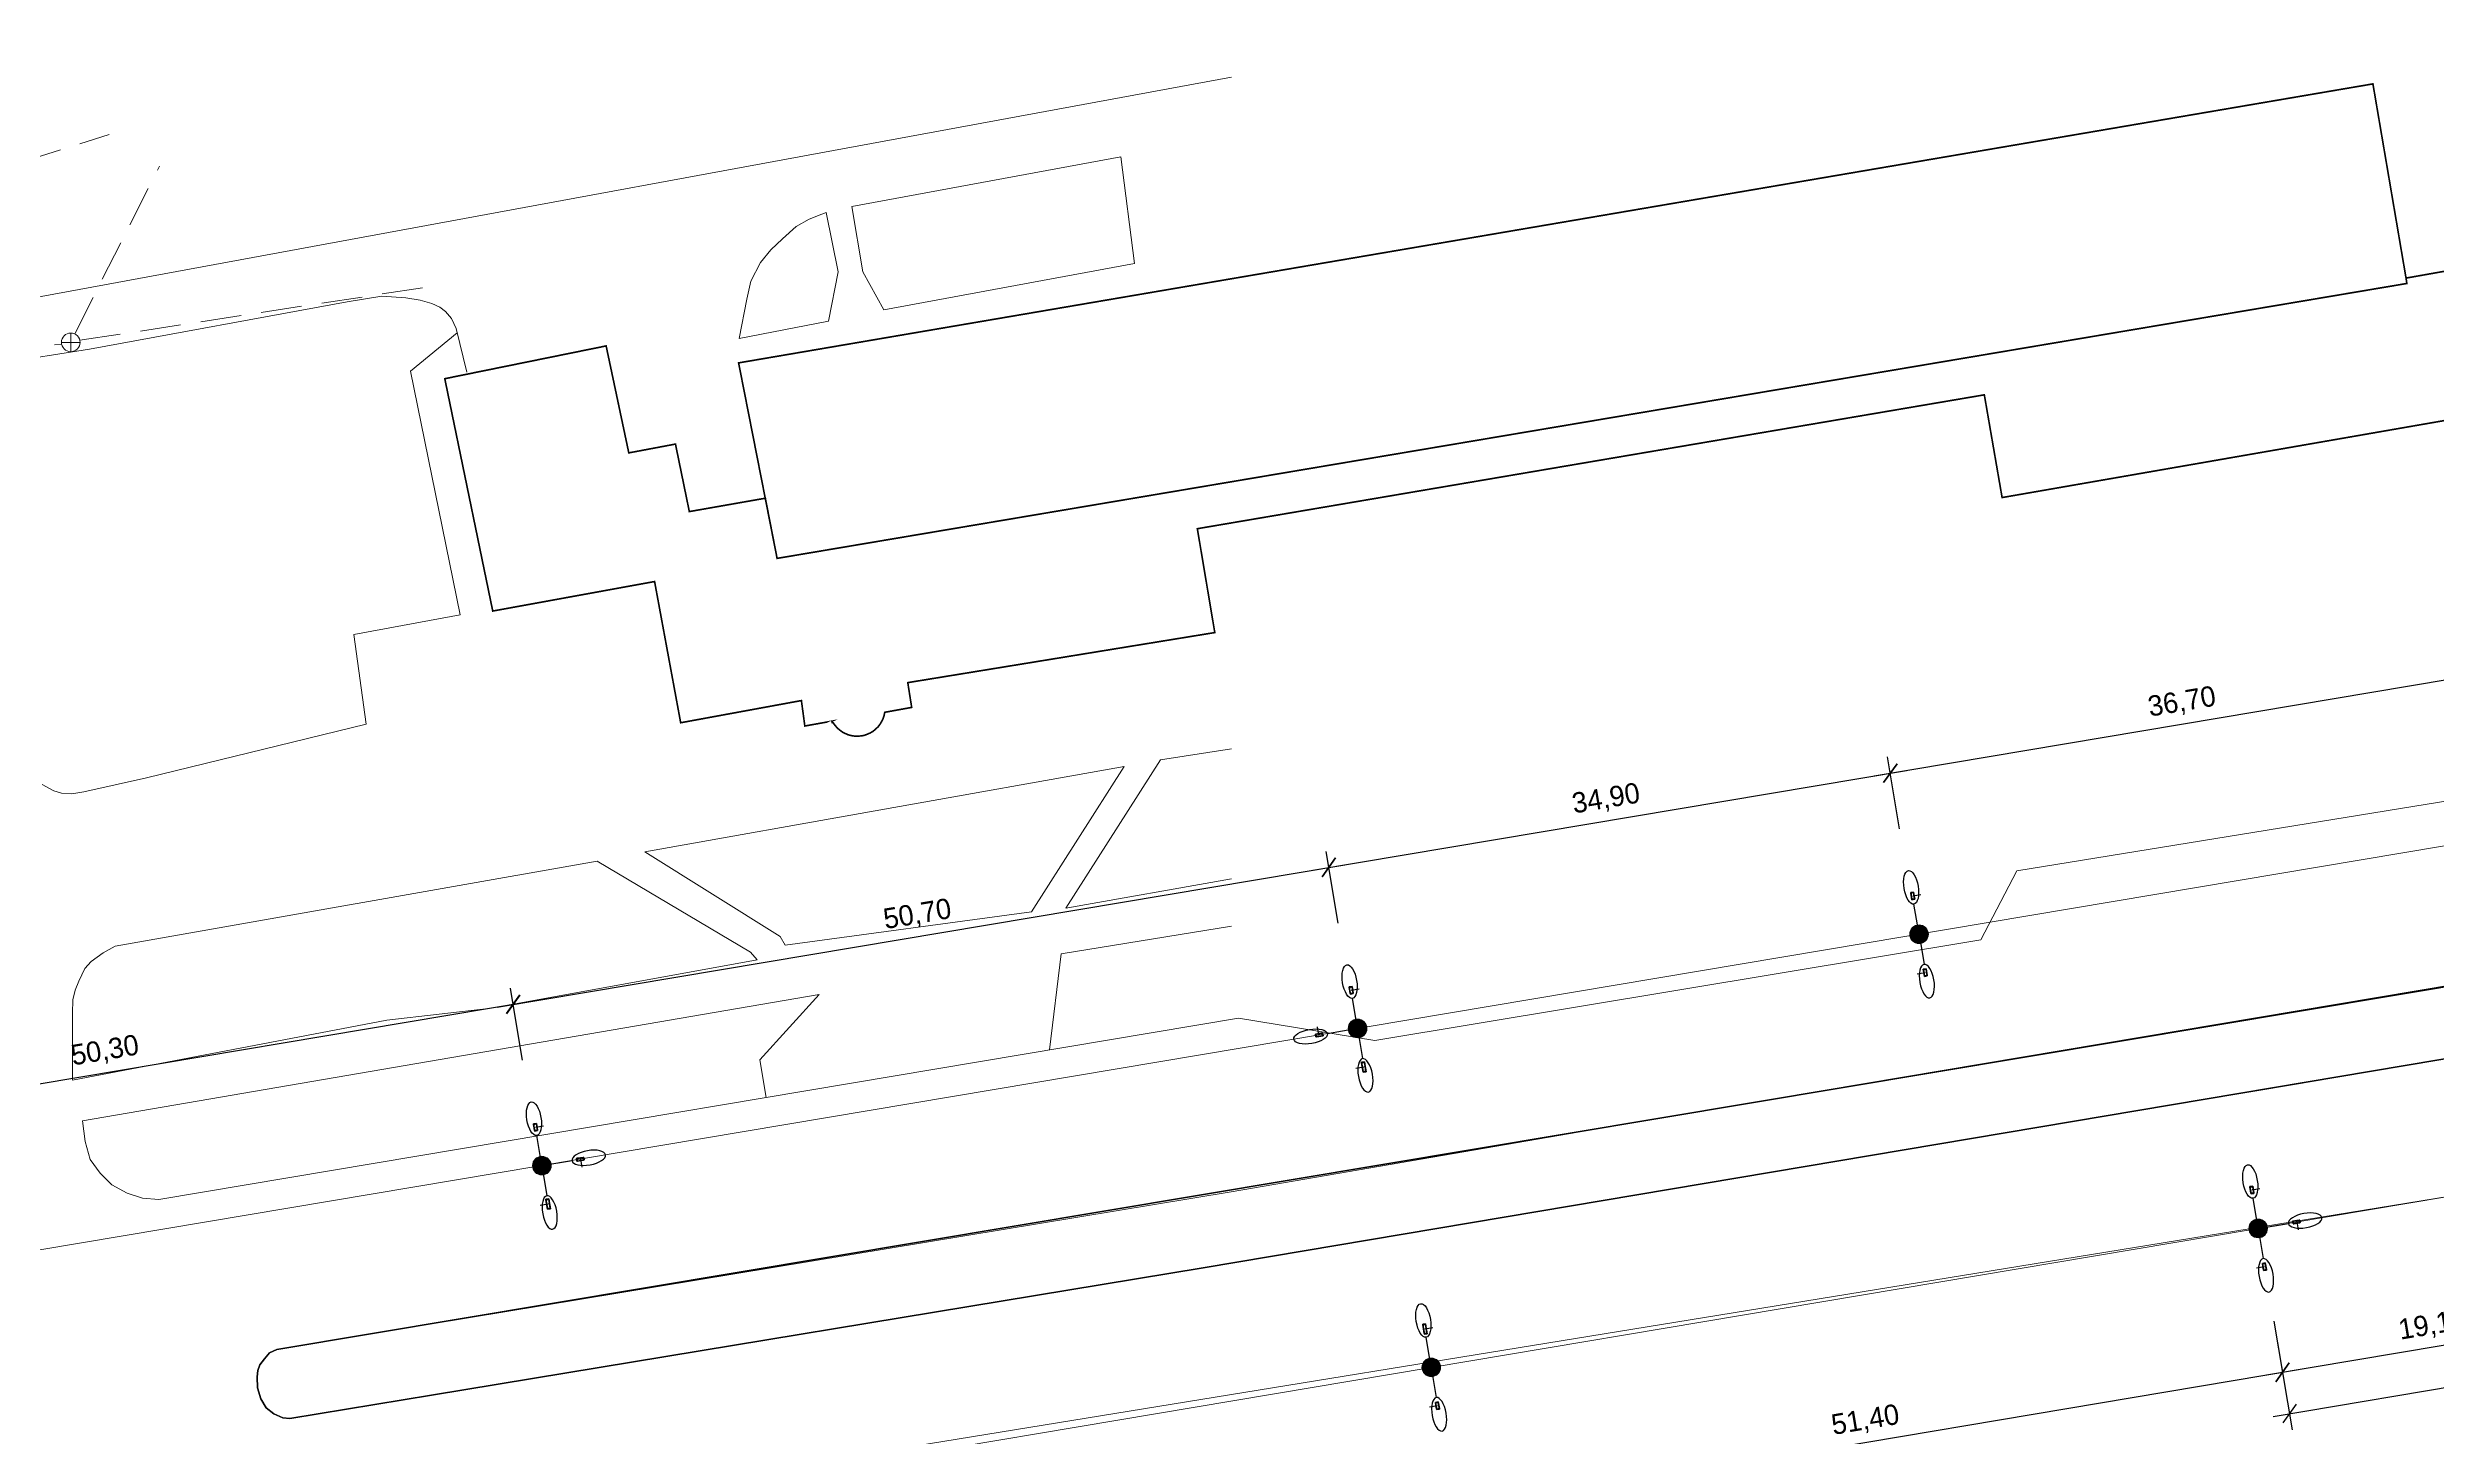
# Model space of a CAD drawing. Extents: x -105 to 2796, y -10 to 1087.
# Drawn here: x 372.2 to 518.6, y 62 to 147.1 of the extents above; entities that cross this region are included whole.
import ezdxf

# ---------------------------------------------------------------- set-up
doc = ezdxf.new("R2010")
doc.units = 0
doc.header["$MEASUREMENT"] = 0
doc.linetypes.add('DASHED2', pattern=[0.375, 0.25, -0.125])
for name, color, linetype in [('_МЕЖЕВОЙ_П-ЗУ_НОВЫЕ', 7, 'Continuous'), ('DLXLUM01', 2, 'Continuous'), ('DLXLUM02', 1, 'Continuous'), ('DLXLUM04', 5, 'Continuous'), ('DLXLUMEX', 2, 'Continuous'), ('DLXSCENE', 7, 'Continuous'), ('Размeh', 7, 'Continuous')]:
    doc.layers.add(name, color=color, linetype=linetype)
doc.layers.add('ОСВЕЩЕНИЕ', color=7, linetype='Continuous', lineweight=15)
doc.layers.add('ситуация', color=7, linetype='Continuous', lineweight=15)
doc.dimstyles.new('Благоуст', dxfattribs={"dimtxt": 1.25, "dimasz": 1, "dimexe": 1, "dimexo": 0.4085, "dimgap": 0.55, "dimtad": 1, "dimzin": 0, "dimtxsty": 'Standard', "dimblk": 'OBLIQUE', "dimcen": 0.6975, "dimdle": 1, "dimclrt": 256, "dimazin": 0, "dimtfac": 1, "dimtofl": 0, "dimtmove": 1, "dimatfit": 3, "dimldrblk": 'OBLIQUE', "dimfxl": 1, "dimtolj": 1, "dimtzin": 0, "dimarcsym": 0})

# ---------------------------------------------------------------- blocks, each defined once
blk = doc.blocks.new('*U223')
for p, q in [((0.05, 0.25), (-0.12, 0.22)), ((-0.12, 0.22), (0.05, 0.25)), ((0.05, 0.22), (-0.12, 0.19)), ((-0.12, 0.22), (-0.06, -0.19)), ((-0.12, 0.19), (-0.12, 0.22)), ((-0.12, 0.22), (-0.12, 0.19)), ((-0.12, 0.19), (0.05, 0.22)), ((-0.06, -0.19), (-0.12, 0.22)), ((-0.12, 0.19), (-0.05, -0.22)), ((-0.05, -0.22), (-0.12, 0.19)), ((0.05, 0.22), (0.05, 0.25)), ((0.11, -0.16), (0.05, 0.25)), ((0.05, 0.25), (0.05, 0.22)), ((0.05, 0.25), (0.11, -0.16)), ((0.12, -0.19), (0.05, 0.22)), ((0.05, 0.22), (0.12, -0.19)), ((-0.06, -0.19), (0.11, -0.16)), ((0.11, -0.16), (-0.06, -0.19)), ((-0.06, -0.19), (-0.05, -0.22)), ((-0.05, -0.22), (-0.06, -0.19)), ((-0.05, -0.22), (0.12, -0.19)), ((0.12, -0.19), (-0.05, -0.22)), ((0.12, -0.19), (0.11, -0.16)), ((0.11, -0.16), (0.12, -0.19))]:
    blk.add_line(p, q)
at = {"color": 1}
blk.add_line((0, 0.03), (0.49, 0.11), dxfattribs=at)
at = {"layer": 'DLXLUMEX', "color": 7}
blk.add_text('4', height=0.1, dxfattribs=at).set_placement((0, 0))
blk = doc.blocks.new('*U224')
for p, q in [((0.04, 0.3), (-0.13, 0.27)), ((-0.13, 0.27), (0.04, 0.3)), ((-0.13, 0.27), (-0.04, -0.3)), ((-0.04, -0.3), (-0.13, 0.27)), ((-0.13, 0.27), (-0.13, 0.23)), ((-0.13, 0.23), (-0.13, 0.27)), ((0.04, 0.26), (-0.13, 0.23)), ((-0.13, 0.23), (0.04, 0.26)), ((-0.13, 0.23), (-0.03, -0.34)), ((-0.03, -0.34), (-0.13, 0.23)), ((0.13, -0.27), (0.04, 0.3)), ((0.04, 0.26), (0.04, 0.3)), ((0.04, 0.3), (0.13, -0.27)), ((0.04, 0.3), (0.04, 0.26)), ((0.14, -0.31), (0.04, 0.26)), ((0.04, 0.26), (0.14, -0.31)), ((-0.04, -0.3), (0.13, -0.27)), ((0.13, -0.27), (-0.04, -0.3)), ((-0.04, -0.3), (-0.03, -0.34)), ((-0.03, -0.34), (-0.04, -0.3)), ((-0.03, -0.34), (0.14, -0.31)), ((0.14, -0.31), (-0.03, -0.34)), ((0.13, -0.27), (0.14, -0.31)), ((0.14, -0.31), (0.13, -0.27))]:
    blk.add_line(p, q)
at = {"color": 1}
blk.add_line((0.01, -0.04), (-0.49, -0.12), dxfattribs=at)
at = {"layer": 'DLXLUMEX', "color": 7}
blk.add_text('2', height=0.1, dxfattribs=at).set_placement((0, 0))
blk = doc.blocks.new('*U225')
for p, q in [((0.19, 0.12), (-0.22, 0.05)), ((-0.22, 0.05), (0.19, 0.12)), ((-0.18, 0.06), (-0.22, 0.05)), ((-0.22, 0.05), (-0.18, 0.06)), ((-0.22, 0.05), (-0.19, -0.12)), ((-0.19, -0.12), (-0.22, 0.05)), ((0.23, 0.12), (-0.18, 0.06)), ((-0.18, 0.06), (0.23, 0.12)), ((-0.18, 0.06), (-0.15, -0.11)), ((-0.15, -0.11), (-0.18, 0.06)), ((0.22, -0.05), (0.19, 0.12)), ((0.19, 0.12), (0.23, 0.12)), ((0.23, 0.12), (0.19, 0.12)), ((0.19, 0.12), (0.22, -0.05)), ((0.25, -0.04), (0.23, 0.12)), ((0.23, 0.12), (0.25, -0.04)), ((-0.19, -0.12), (0.22, -0.05)), ((0.22, -0.05), (-0.19, -0.12)), ((-0.19, -0.12), (-0.15, -0.11)), ((-0.15, -0.11), (-0.19, -0.12)), ((-0.15, -0.11), (0.25, -0.04)), ((0.25, -0.04), (-0.15, -0.11)), ((0.22, -0.05), (0.25, -0.04)), ((0.25, -0.04), (0.22, -0.05))]:
    blk.add_line(p, q)
at = {"color": 1}
blk.add_line((0.04, 0.01), (0.12, -0.49), dxfattribs=at)
at = {"layer": 'DLXLUMEX', "color": 7}
blk.add_text('4', height=0.1, dxfattribs=at).set_placement((0, 0))
blk = doc.blocks.new('*U226')
for p, q in [((0.05, 0.25), (-0.12, 0.22)), ((-0.12, 0.22), (0.05, 0.25)), ((0.05, 0.22), (-0.12, 0.19)), ((-0.12, 0.22), (-0.06, -0.19)), ((-0.12, 0.19), (-0.12, 0.22)), ((-0.12, 0.22), (-0.12, 0.19)), ((-0.12, 0.19), (0.05, 0.22)), ((-0.06, -0.19), (-0.12, 0.22)), ((-0.12, 0.19), (-0.05, -0.22)), ((-0.05, -0.22), (-0.12, 0.19)), ((0.05, 0.22), (0.05, 0.25)), ((0.11, -0.16), (0.05, 0.25)), ((0.05, 0.25), (0.05, 0.22)), ((0.05, 0.25), (0.11, -0.16)), ((0.12, -0.19), (0.05, 0.22)), ((0.05, 0.22), (0.12, -0.19)), ((-0.06, -0.19), (0.11, -0.16)), ((0.11, -0.16), (-0.06, -0.19)), ((-0.06, -0.19), (-0.05, -0.22)), ((-0.05, -0.22), (-0.06, -0.19)), ((-0.05, -0.22), (0.12, -0.19)), ((0.12, -0.19), (-0.05, -0.22)), ((0.12, -0.19), (0.11, -0.16)), ((0.11, -0.16), (0.12, -0.19))]:
    blk.add_line(p, q)
at = {"color": 1}
blk.add_line((0, 0.03), (0.49, 0.11), dxfattribs=at)
at = {"layer": 'DLXLUMEX', "color": 7}
blk.add_text('4', height=0.1, dxfattribs=at).set_placement((0, 0))
blk = doc.blocks.new('*U227')
for p, q in [((0.04, 0.3), (-0.13, 0.27)), ((-0.13, 0.27), (0.04, 0.3)), ((-0.13, 0.27), (-0.04, -0.3)), ((-0.04, -0.3), (-0.13, 0.27)), ((-0.13, 0.27), (-0.13, 0.23)), ((-0.13, 0.23), (-0.13, 0.27)), ((0.04, 0.26), (-0.13, 0.23)), ((-0.13, 0.23), (0.04, 0.26)), ((-0.13, 0.23), (-0.03, -0.34)), ((-0.03, -0.34), (-0.13, 0.23)), ((0.13, -0.27), (0.04, 0.3)), ((0.04, 0.26), (0.04, 0.3)), ((0.04, 0.3), (0.13, -0.27)), ((0.04, 0.3), (0.04, 0.26)), ((0.14, -0.31), (0.04, 0.26)), ((0.04, 0.26), (0.14, -0.31)), ((-0.04, -0.3), (0.13, -0.27)), ((0.13, -0.27), (-0.04, -0.3)), ((-0.04, -0.3), (-0.03, -0.34)), ((-0.03, -0.34), (-0.04, -0.3)), ((-0.03, -0.34), (0.14, -0.31)), ((0.14, -0.31), (-0.03, -0.34)), ((0.13, -0.27), (0.14, -0.31)), ((0.14, -0.31), (0.13, -0.27))]:
    blk.add_line(p, q)
at = {"color": 1}
blk.add_line((0.01, -0.04), (-0.49, -0.12), dxfattribs=at)
at = {"layer": 'DLXLUMEX', "color": 7}
blk.add_text('2', height=0.1, dxfattribs=at).set_placement((0, 0))
blk = doc.blocks.new('*U228')
for p, q in [((0.15, 0.11), (-0.25, 0.04)), ((-0.25, 0.04), (0.15, 0.11)), ((-0.22, 0.05), (-0.25, 0.04)), ((-0.25, 0.04), (-0.22, 0.05)), ((-0.25, 0.04), (-0.23, -0.12)), ((-0.23, -0.12), (-0.25, 0.04)), ((0.19, 0.12), (-0.22, 0.05)), ((-0.22, 0.05), (0.19, 0.12)), ((-0.22, 0.05), (-0.19, -0.12)), ((-0.19, -0.12), (-0.22, 0.05)), ((0.19, 0.12), (0.15, 0.11)), ((0.15, 0.11), (0.19, 0.12)), ((0.18, -0.06), (0.15, 0.11)), ((0.15, 0.11), (0.18, -0.06)), ((0.22, -0.05), (0.19, 0.12)), ((0.19, 0.12), (0.22, -0.05)), ((-0.23, -0.12), (0.18, -0.06)), ((0.18, -0.06), (-0.23, -0.12)), ((-0.19, -0.12), (-0.23, -0.12)), ((-0.23, -0.12), (-0.19, -0.12)), ((-0.19, -0.12), (0.22, -0.05)), ((0.22, -0.05), (-0.19, -0.12)), ((0.18, -0.06), (0.22, -0.05)), ((0.22, -0.05), (0.18, -0.06))]:
    blk.add_line(p, q)
at = {"color": 1}
blk.add_line((-0.04, -0.01), (-0.12, 0.49), dxfattribs=at)
at = {"layer": 'DLXLUMEX', "color": 7}
blk.add_text('4', height=0.1, dxfattribs=at).set_placement((0, 0))
blk = doc.blocks.new('*U229')
for p, q in [((0.03, 0.34), (-0.13, 0.31)), ((-0.13, 0.31), (0.03, 0.34)), ((-0.13, 0.27), (-0.13, 0.31)), ((-0.13, 0.31), (-0.05, -0.26)), ((-0.13, 0.31), (-0.13, 0.27)), ((-0.05, -0.26), (-0.13, 0.31)), ((0.04, 0.3), (-0.13, 0.27)), ((-0.13, 0.27), (0.04, 0.3)), ((-0.13, 0.27), (-0.04, -0.3)), ((-0.04, -0.3), (-0.13, 0.27)), ((0.04, 0.3), (0.03, 0.34)), ((0.03, 0.34), (0.04, 0.3)), ((0.12, -0.23), (0.03, 0.34)), ((0.03, 0.34), (0.12, -0.23)), ((0.13, -0.27), (0.04, 0.3)), ((0.04, 0.3), (0.13, -0.27)), ((-0.05, -0.26), (0.12, -0.23)), ((0.12, -0.23), (-0.05, -0.26)), ((-0.05, -0.26), (-0.04, -0.3)), ((-0.04, -0.3), (-0.05, -0.26)), ((-0.04, -0.3), (0.13, -0.27)), ((0.13, -0.27), (-0.04, -0.3)), ((0.13, -0.27), (0.12, -0.23)), ((0.12, -0.23), (0.13, -0.27))]:
    blk.add_line(p, q)
at = {"color": 1}
blk.add_line((-0.01, 0.04), (0.49, 0.12), dxfattribs=at)
at = {"layer": 'DLXLUMEX', "color": 7}
blk.add_text('2', height=0.1, dxfattribs=at).set_placement((0, 0))
blk = doc.blocks.new('*U231')
for p, q in [((0.05, 0.22), (-0.12, 0.19)), ((-0.12, 0.19), (0.05, 0.22)), ((-0.12, 0.19), (-0.05, -0.22)), ((-0.05, -0.22), (-0.12, 0.19)), ((-0.12, 0.19), (-0.11, 0.16)), ((-0.11, 0.16), (-0.12, 0.19)), ((0.05, 0.19), (-0.11, 0.16)), ((-0.11, 0.16), (0.05, 0.19)), ((-0.11, 0.16), (-0.04, -0.25)), ((-0.04, -0.25), (-0.11, 0.16)), ((0.12, -0.19), (0.05, 0.22)), ((0.05, 0.19), (0.05, 0.22)), ((0.05, 0.22), (0.12, -0.19)), ((0.05, 0.22), (0.05, 0.19)), ((0.12, -0.22), (0.05, 0.19)), ((0.05, 0.19), (0.12, -0.22)), ((-0.05, -0.22), (0.12, -0.19)), ((0.12, -0.19), (-0.05, -0.22)), ((-0.05, -0.22), (-0.04, -0.25)), ((-0.04, -0.25), (-0.05, -0.22)), ((-0.04, -0.25), (0.12, -0.22)), ((0.12, -0.22), (-0.04, -0.25)), ((0.12, -0.19), (0.12, -0.22)), ((0.12, -0.22), (0.12, -0.19))]:
    blk.add_line(p, q)
at = {"color": 1}
blk.add_line((0, -0.03), (-0.49, -0.11), dxfattribs=at)
at = {"layer": 'DLXLUMEX', "color": 7}
blk.add_text('4', height=0.1, dxfattribs=at).set_placement((0, 0))
blk = doc.blocks.new('*U232')
for p, q in [((0.05, 0.25), (-0.12, 0.23)), ((-0.12, 0.23), (0.05, 0.25)), ((-0.12, 0.19), (-0.12, 0.23)), ((-0.12, 0.23), (-0.06, -0.18)), ((-0.12, 0.23), (-0.12, 0.19)), ((-0.06, -0.18), (-0.12, 0.23)), ((0.05, 0.22), (-0.12, 0.19)), ((-0.12, 0.19), (0.05, 0.22)), ((-0.12, 0.19), (-0.05, -0.22)), ((-0.05, -0.22), (-0.12, 0.19)), ((0.05, 0.22), (0.05, 0.25)), ((0.05, 0.25), (0.05, 0.22)), ((0.11, -0.15), (0.05, 0.25)), ((0.05, 0.25), (0.11, -0.15)), ((0.12, -0.19), (0.05, 0.22)), ((0.05, 0.22), (0.12, -0.19)), ((-0.06, -0.18), (0.11, -0.15)), ((0.11, -0.15), (-0.06, -0.18)), ((-0.06, -0.18), (-0.05, -0.22)), ((-0.05, -0.22), (-0.06, -0.18)), ((-0.05, -0.22), (0.12, -0.19)), ((0.12, -0.19), (-0.05, -0.22)), ((0.12, -0.19), (0.11, -0.15)), ((0.11, -0.15), (0.12, -0.19))]:
    blk.add_line(p, q)
at = {"color": 1}
blk.add_line((-0.01, 0.04), (0.49, 0.12), dxfattribs=at)
at = {"layer": 'DLXLUMEX', "color": 7}
blk.add_text('1', height=0.1, dxfattribs=at).set_placement((0, 0))
blk = doc.blocks.new('*U233')
for p, q in [((0.05, 0.22), (-0.12, 0.19)), ((-0.12, 0.19), (0.05, 0.22)), ((-0.12, 0.19), (-0.05, -0.22)), ((-0.05, -0.22), (-0.12, 0.19)), ((-0.12, 0.19), (-0.11, 0.16)), ((-0.11, 0.16), (-0.12, 0.19)), ((0.05, 0.19), (-0.11, 0.16)), ((-0.11, 0.16), (0.05, 0.19)), ((-0.11, 0.16), (-0.04, -0.25)), ((-0.04, -0.25), (-0.11, 0.16)), ((0.12, -0.19), (0.05, 0.22)), ((0.05, 0.19), (0.05, 0.22)), ((0.05, 0.22), (0.12, -0.19)), ((0.05, 0.22), (0.05, 0.19)), ((0.12, -0.22), (0.05, 0.19)), ((0.05, 0.19), (0.12, -0.22)), ((-0.05, -0.22), (0.12, -0.19)), ((0.12, -0.19), (-0.05, -0.22)), ((-0.05, -0.22), (-0.04, -0.25)), ((-0.04, -0.25), (-0.05, -0.22)), ((-0.04, -0.25), (0.12, -0.22)), ((0.12, -0.22), (-0.04, -0.25)), ((0.12, -0.19), (0.12, -0.22)), ((0.12, -0.22), (0.12, -0.19))]:
    blk.add_line(p, q)
at = {"color": 1}
blk.add_line((0, -0.03), (-0.49, -0.11), dxfattribs=at)
at = {"layer": 'DLXLUMEX', "color": 7}
blk.add_text('4', height=0.1, dxfattribs=at).set_placement((0, 0))
blk = doc.blocks.new('*U234')
for p, q in [((0.19, 0.12), (-0.22, 0.05)), ((-0.22, 0.05), (0.19, 0.12)), ((-0.18, 0.06), (-0.22, 0.05)), ((-0.22, 0.05), (-0.18, 0.06)), ((-0.22, 0.05), (-0.19, -0.12)), ((-0.19, -0.12), (-0.22, 0.05)), ((0.23, 0.12), (-0.18, 0.06)), ((-0.18, 0.06), (0.23, 0.12)), ((-0.18, 0.06), (-0.15, -0.11)), ((-0.15, -0.11), (-0.18, 0.06)), ((0.22, -0.05), (0.19, 0.12)), ((0.19, 0.12), (0.23, 0.12)), ((0.23, 0.12), (0.19, 0.12)), ((0.19, 0.12), (0.22, -0.05)), ((0.25, -0.04), (0.23, 0.12)), ((0.23, 0.12), (0.25, -0.04)), ((-0.19, -0.12), (0.22, -0.05)), ((0.22, -0.05), (-0.19, -0.12)), ((-0.19, -0.12), (-0.15, -0.11)), ((-0.15, -0.11), (-0.19, -0.12)), ((-0.15, -0.11), (0.25, -0.04)), ((0.25, -0.04), (-0.15, -0.11)), ((0.22, -0.05), (0.25, -0.04)), ((0.25, -0.04), (0.22, -0.05))]:
    blk.add_line(p, q)
at = {"color": 1}
blk.add_line((0.04, 0.01), (0.12, -0.49), dxfattribs=at)
at = {"layer": 'DLXLUMEX', "color": 7}
blk.add_text('4', height=0.1, dxfattribs=at).set_placement((0, 0))
blk = doc.blocks.new('*U235')
for p, q in [((0.05, 0.25), (-0.12, 0.22)), ((-0.12, 0.22), (0.05, 0.25)), ((0.05, 0.22), (-0.12, 0.19)), ((-0.12, 0.22), (-0.06, -0.19)), ((-0.12, 0.19), (-0.12, 0.22)), ((-0.12, 0.22), (-0.12, 0.19)), ((-0.12, 0.19), (0.05, 0.22)), ((-0.06, -0.19), (-0.12, 0.22)), ((-0.12, 0.19), (-0.05, -0.22)), ((-0.05, -0.22), (-0.12, 0.19)), ((0.05, 0.22), (0.05, 0.25)), ((0.11, -0.16), (0.05, 0.25)), ((0.05, 0.25), (0.05, 0.22)), ((0.05, 0.25), (0.11, -0.16)), ((0.12, -0.19), (0.05, 0.22)), ((0.05, 0.22), (0.12, -0.19)), ((-0.06, -0.19), (0.11, -0.16)), ((0.11, -0.16), (-0.06, -0.19)), ((-0.06, -0.19), (-0.05, -0.22)), ((-0.05, -0.22), (-0.06, -0.19)), ((-0.05, -0.22), (0.12, -0.19)), ((0.12, -0.19), (-0.05, -0.22)), ((0.12, -0.19), (0.11, -0.16)), ((0.11, -0.16), (0.12, -0.19))]:
    blk.add_line(p, q)
at = {"color": 1}
blk.add_line((0, 0.03), (0.49, 0.11), dxfattribs=at)
at = {"layer": 'DLXLUMEX', "color": 7}
blk.add_text('4', height=0.1, dxfattribs=at).set_placement((0, 0))
blk = doc.blocks.new('*U236')
for p, q in [((0.05, 0.22), (-0.12, 0.19)), ((-0.12, 0.19), (0.05, 0.22)), ((-0.12, 0.19), (-0.05, -0.22)), ((-0.05, -0.22), (-0.12, 0.19)), ((-0.12, 0.19), (-0.11, 0.16)), ((-0.11, 0.16), (-0.12, 0.19)), ((0.05, 0.19), (-0.11, 0.16)), ((-0.11, 0.16), (0.05, 0.19)), ((-0.11, 0.16), (-0.04, -0.25)), ((-0.04, -0.25), (-0.11, 0.16)), ((0.12, -0.19), (0.05, 0.22)), ((0.05, 0.19), (0.05, 0.22)), ((0.05, 0.22), (0.12, -0.19)), ((0.05, 0.22), (0.05, 0.19)), ((0.12, -0.22), (0.05, 0.19)), ((0.05, 0.19), (0.12, -0.22)), ((-0.05, -0.22), (0.12, -0.19)), ((0.12, -0.19), (-0.05, -0.22)), ((-0.05, -0.22), (-0.04, -0.25)), ((-0.04, -0.25), (-0.05, -0.22)), ((-0.04, -0.25), (0.12, -0.22)), ((0.12, -0.22), (-0.04, -0.25)), ((0.12, -0.19), (0.12, -0.22)), ((0.12, -0.22), (0.12, -0.19))]:
    blk.add_line(p, q)
at = {"color": 1}
blk.add_line((0, -0.03), (-0.49, -0.11), dxfattribs=at)
at = {"layer": 'DLXLUMEX', "color": 7}
blk.add_text('1', height=0.1, dxfattribs=at).set_placement((0, 0))
blk = doc.blocks.new('*U206')
for p, q in [((386.21, 67.29), (567.9, 97.7)), ((567.9, 97.7), (386.21, 67.29)), ((520.8, 85.4), (443, 72.3)), ((443, 72.3), (520.8, 85.4)), ((443, 72.3), (395.7, 64.5)), ((395.7, 64.5), (443, 72.3)), ((385.01, 65.61), (385.05, 66)), ((385.05, 66), (385.01, 65.61)), ((385.05, 66), (385.18, 66.36)), ((385.18, 66.36), (385.05, 66)), ((385.18, 66.36), (385.45, 66.71)), ((385.45, 66.71), (385.18, 66.36)), ((385.45, 66.71), (385.76, 67.08)), ((385.76, 67.08), (385.45, 66.71)), ((385.76, 67.08), (386.21, 67.29)), ((386.21, 67.29), (385.76, 67.08)), ((385.03, 64.95), (385.01, 65.61)), ((385.01, 65.61), (385.03, 64.95)), ((385.23, 64.27), (385.03, 64.95)), ((385.03, 64.95), (385.23, 64.27)), ((395.7, 64.5), (387.02, 63.05)), ((387.02, 63.05), (395.7, 64.5)), ((385.57, 63.72), (385.23, 64.27)), ((385.23, 64.27), (385.57, 63.72)), ((386.04, 63.34), (385.57, 63.72)), ((385.57, 63.72), (386.04, 63.34)), ((386.58, 63.09), (386.04, 63.34)), ((386.04, 63.34), (386.58, 63.09)), ((387.02, 63.05), (386.58, 63.09)), ((386.58, 63.09), (387.02, 63.05))]:
    blk.add_line(p, q)
blk = doc.blocks.new('_Oblique')
at = {"layer": 'Размeh', "color": 0, "lineweight": -2}
blk.add_line((-0.5, -0.5), (0.5, 0.5), dxfattribs=at)
blk = doc.blocks.new('*D468')
at = {"layer": 'Defpoints', "color": 0, "ltscale": 100, "transparency": 16777216}
for p in [(521.31, 108.73), (521.95, 104.91), (485.76, 98.82)]:
    blk.add_point(p, dxfattribs=at)
at = {"layer": 'ситуация', "color": 0, "lineweight": -2, "ltscale": 100, "transparency": 16777216}
for p, q in [((484.13, 102.48), (522.3, 108.89)), ((521.88, 105.31), (521.14, 109.71)), ((485.69, 99.23), (484.95, 103.63))]:
    blk.add_line(p, q, dxfattribs=at)
for p, rotation in [((521.31, 108.73), 9.541582263003031), ((485.12, 102.64), 189.5415822630031)]:
    blk.add_blockref('_Oblique', p, dxfattribs=dict(at, rotation=rotation))
at = {"layer": 'ситуация', "ltscale": 100, "transparency": 16777216, "insert": (503, 106.95), "char_height": 1.25, "attachment_point": 5, "rotation": 9.5416}
blk.add_mtext('\\A1;36,70', dxfattribs=at)
blk = doc.blocks.new('*D469')
at = {"layer": 'Defpoints', "color": 0, "ltscale": 100, "transparency": 16777216}
for p in [(485.12, 102.64), (485.76, 98.82), (451.34, 93.04)]:
    blk.add_point(p, dxfattribs=at)
at = {"layer": 'ситуация', "color": 0, "lineweight": -2, "ltscale": 100, "transparency": 16777216}
for p, q in [((449.71, 96.69), (486.1, 102.81)), ((485.69, 99.23), (484.95, 103.63)), ((451.28, 93.44), (450.54, 97.84))]:
    blk.add_line(p, q, dxfattribs=at)
for p, rotation in [((485.12, 102.64), 9.54158226300289), ((450.7, 96.86), 189.5415822630029)]:
    blk.add_blockref('_Oblique', p, dxfattribs=dict(at, rotation=rotation))
at = {"layer": 'ситуация', "ltscale": 100, "transparency": 16777216, "insert": (467.7, 101.01), "char_height": 1.25, "attachment_point": 5, "rotation": 9.5416}
blk.add_mtext('\\A1;34,90', dxfattribs=at)
blk = doc.blocks.new('*D470')
at = {"layer": 'Defpoints', "color": 0, "ltscale": 100, "transparency": 16777216}
for p in [(450.7, 96.86), (451.34, 93.04), (401.34, 84.63)]:
    blk.add_point(p, dxfattribs=at)
at = {"layer": 'ситуация', "color": 0, "lineweight": -2, "ltscale": 100, "transparency": 16777216}
for p, q in [((399.72, 88.29), (451.69, 97.02)), ((451.28, 93.44), (450.54, 97.84)), ((401.28, 85.04), (400.54, 89.44))]:
    blk.add_line(p, q, dxfattribs=at)
for p, rotation in [((450.7, 96.86), 9.541582263002141), ((400.7, 88.45), 189.5415822630021)]:
    blk.add_blockref('_Oblique', p, dxfattribs=dict(at, rotation=rotation))
at = {"layer": 'ситуация', "ltscale": 100, "transparency": 16777216, "insert": (425.49, 93.92), "char_height": 1.25, "attachment_point": 5, "rotation": 9.5416}
blk.add_mtext('\\A1;50,70', dxfattribs=at)
blk = doc.blocks.new('*D471')
at = {"layer": 'Defpoints', "color": 0, "ltscale": 100, "transparency": 16777216}
for p in [(400.7, 88.47), (401.34, 84.63), (351.74, 76.3)]:
    blk.add_point(p, dxfattribs=at)
at = {"layer": 'ситуация', "color": 0, "lineweight": -2, "ltscale": 100, "transparency": 16777216}
for p, q in [((401.28, 85.04), (400.53, 89.46)), ((350.11, 79.97), (401.69, 88.64)), ((351.67, 76.7), (350.93, 81.12))]:
    blk.add_line(p, q, dxfattribs=at)
for p, rotation in [((400.7, 88.47), 9.541582262997803), ((351.1, 80.13), 189.5415822629978)]:
    blk.add_blockref('_Oblique', p, dxfattribs=dict(at, rotation=rotation))
at = {"layer": 'ситуация', "ltscale": 100, "transparency": 16777216, "insert": (375.69, 85.56), "char_height": 1.25, "attachment_point": 5, "rotation": 9.5416}
blk.add_mtext('\\A1;50,30', dxfattribs=at)
blk = doc.blocks.new('*D473')
at = {"layer": 'Defpoints', "color": 0, "ltscale": 100, "transparency": 16777216}
for p in [(560.92, 78.22), (561.94, 72.16), (508.56, 69.42)]:
    blk.add_point(p, dxfattribs=at)
at = {"layer": 'ситуация', "color": 0, "lineweight": -2, "ltscale": 100, "transparency": 16777216}
for p, q in [((560.99, 77.82), (562.11, 71.18)), ((508.59, 63.19), (562.93, 72.33)), ((508.63, 69.02), (509.74, 62.37))]:
    blk.add_line(p, q, dxfattribs=at)
for p, rotation in [((561.94, 72.16), 9.541582277572758), ((509.58, 63.36), 189.5415822775727)]:
    blk.add_blockref('_Oblique', p, dxfattribs=dict(at, rotation=rotation))
at = {"layer": 'ситуация', "ltscale": 100, "transparency": 16777216, "insert": (535.55, 69.02), "char_height": 1.25, "attachment_point": 5, "rotation": 9.5416}
blk.add_mtext('\\A1;53,10', dxfattribs=at)
blk = doc.blocks.new('*D474')
at = {"layer": 'Defpoints', "color": 0, "ltscale": 100, "transparency": 16777216}
for p in [(527.39, 72.59), (508.56, 69.42), (527.99, 69.06)]:
    blk.add_point(p, dxfattribs=at)
at = {"layer": 'ситуация', "color": 0, "lineweight": -2, "ltscale": 100, "transparency": 16777216}
for p, q in [((527.46, 72.18), (528.15, 68.07)), ((508.17, 65.73), (528.97, 69.23)), ((508.63, 69.02), (509.32, 64.91))]:
    blk.add_line(p, q, dxfattribs=at)
for p, rotation in [((527.99, 69.06), 9.541582263004914), ((509.15, 65.89), 189.5415822630049)]:
    blk.add_blockref('_Oblique', p, dxfattribs=dict(at, rotation=rotation))
at = {"layer": 'ситуация', "ltscale": 100, "transparency": 16777216, "insert": (518.36, 68.74), "char_height": 1.25, "attachment_point": 5, "rotation": 9.5416}
blk.add_mtext('\\A1;19,10', dxfattribs=at)
blk = doc.blocks.new('*D445')
at = {"layer": 'Defpoints', "color": 0, "ltscale": 100, "transparency": 16777216}
for p in [(508.56, 69.42), (509.15, 65.89), (457.87, 60.9)]:
    blk.add_point(p, dxfattribs=at)
at = {"layer": 'ситуация', "color": 0, "lineweight": -2, "ltscale": 100, "transparency": 16777216}
for p, q in [((508.63, 69.02), (509.32, 64.91)), ((457.48, 57.21), (510.14, 66.06)), ((457.94, 60.5), (458.63, 56.39))]:
    blk.add_line(p, q, dxfattribs=at)
for p, rotation in [((509.15, 65.89), 9.541582263001734), ((458.46, 57.37), 189.5415822630017)]:
    blk.add_blockref('_Oblique', p, dxfattribs=dict(at, rotation=rotation))
at = {"layer": 'ситуация', "ltscale": 100, "transparency": 16777216, "insert": (483.6, 62.9), "char_height": 1.25, "attachment_point": 5, "rotation": 9.5416}
blk.add_mtext('\\A1;51,40', dxfattribs=at)

msp = doc.modelspace()

# ---------------------------------------------------------------- hatches: boundary and pattern name
at = {"layer": 'ОСВЕЩЕНИЕ', "linetype": 'Continuous', "lineweight": 18}
h = msp.add_hatch(color=7, dxfattribs=at)
edge = h.paths.add_edge_path()
edge.add_arc((486.877, 92.758), 0.572, 0, 360)
h = msp.add_hatch(color=7, dxfattribs=at)
edge = h.paths.add_edge_path()
edge.add_arc((452.46, 86.98), 0.572, 0, 360)
h = msp.add_hatch(color=7, dxfattribs=at)
edge = h.paths.add_edge_path()
edge.add_arc((402.461, 78.569), 0.572, 0, 360)
h = msp.add_hatch(color=7, dxfattribs=at)
edge = h.paths.add_edge_path()
edge.add_arc((507.667, 74.715), 0.572, 0, 360)
h = msp.add_hatch(color=7, dxfattribs=at)
edge = h.paths.add_edge_path()
edge.add_arc((456.979, 66.194), 0.572, 0, 360)

# ---------------------------------------------------------------- linework, layer by layer
at = {"layer": '_МЕЖЕВОЙ_П-ЗУ_НОВЫЕ', "color": 1, "lineweight": 18, "const_width": 0.1}
msp.add_lwpolyline([(414.52, 127.8), (416.88, 115.81), (516.78, 132.67), (516.73, 133), (514.7, 144.91)], close=True, dxfattribs=at)
msp.add_lwpolyline([(414.52, 127.8), (416.88, 115.81), (516.78, 132.67), (516.73, 133), (514.7, 144.91)], close=True, dxfattribs=at)
at = {"layer": '_МЕЖЕВОЙ_П-ЗУ_НОВЫЕ', "color": 7, "lineweight": 18, "const_width": 0.1}
msp.add_lwpolyline([(414.52, 127.8), (416.88, 115.81), (516.78, 132.67), (516.73, 133), (514.7, 144.91)], close=True, dxfattribs=at)
msp.add_lwpolyline([(414.52, 127.8), (416.88, 115.81), (516.78, 132.67), (516.73, 133), (514.7, 144.91)], close=True, dxfattribs=at)
at = {"layer": '_МЕЖЕВОЙ_П-ЗУ_НОВЫЕ', "color": 1, "lineweight": 18, "const_width": 0.1}
msp.add_lwpolyline([(524.06, 125.13), (491.97, 119.54), (490.88, 125.84), (442.64, 117.63), (443.71, 111.26), (424.89, 108.19), (425.13, 106.67), (423.48, 106.37), (423.44, 106.18), (423.38, 105.99), (423.29, 105.81), (423.19, 105.64), (423.07, 105.48), (422.92, 105.34), (422.77, 105.21), (422.6, 105.11), (422.42, 105.03), (422.23, 104.96), (422.03, 104.92), (421.83, 104.91), (421.63, 104.91), (421.44, 104.94), (421.24, 104.99), (421.06, 105.07), (420.88, 105.16), (420.72, 105.28), (420.57, 105.41), (420.44, 105.56), (420.32, 105.72), (420.26, 105.74), (420.25, 105.81), (420.24, 105.82), (420.26, 105.83), (420.26, 105.83), (420.26, 105.83), (420.26, 105.83), (420.26, 105.83), (420.26, 105.83), (420.26, 105.83), (420.26, 105.83), (420.26, 105.83), (420.26, 105.83), (420.26, 105.83), (420.26, 105.83), (420.26, 105.83), (420.26, 105.83), (418.58, 105.53), (418.37, 107.09), (410.97, 105.73), (409.37, 114.39), (399.45, 112.58), (396.51, 126.83), (406.4, 128.84), (407.79, 122.28), (410.65, 122.82), (411.5, 118.68), (416.16, 119.5), (416.88, 115.81), (516.78, 132.67), (516.73, 133), (523.6, 134.22)], dxfattribs=at)
msp.add_lwpolyline([(524.06, 125.13), (491.97, 119.54), (490.88, 125.84), (442.64, 117.63), (443.71, 111.26), (424.89, 108.19), (425.13, 106.67), (423.48, 106.37), (423.44, 106.18), (423.38, 105.99), (423.29, 105.81), (423.19, 105.64), (423.07, 105.48), (422.92, 105.34), (422.77, 105.21), (422.6, 105.11), (422.42, 105.03), (422.23, 104.96), (422.03, 104.92), (421.83, 104.91), (421.63, 104.91), (421.44, 104.94), (421.24, 104.99), (421.06, 105.07), (420.88, 105.16), (420.72, 105.28), (420.57, 105.41), (420.44, 105.56), (420.32, 105.72), (420.26, 105.74), (420.25, 105.81), (420.24, 105.82), (420.26, 105.83), (420.26, 105.83), (420.26, 105.83), (420.26, 105.83), (420.26, 105.83), (420.26, 105.83), (420.26, 105.83), (420.26, 105.83), (420.26, 105.83), (420.26, 105.83), (420.26, 105.83), (420.26, 105.83), (420.26, 105.83), (420.26, 105.83), (418.58, 105.53), (418.37, 107.09), (410.97, 105.73), (409.37, 114.39), (399.45, 112.58), (396.51, 126.83), (406.4, 128.84), (407.79, 122.28), (410.65, 122.82), (411.5, 118.68), (416.16, 119.5), (416.88, 115.81), (516.78, 132.67), (516.73, 133), (523.6, 134.22)], dxfattribs=at)
at = {"layer": '_МЕЖЕВОЙ_П-ЗУ_НОВЫЕ', "color": 7, "lineweight": 18, "const_width": 0.1}
msp.add_lwpolyline([(524.06, 125.13), (491.97, 119.54), (490.88, 125.84), (442.64, 117.63), (443.71, 111.26), (424.89, 108.19), (425.13, 106.67), (423.48, 106.37), (423.44, 106.18), (423.38, 105.99), (423.29, 105.81), (423.19, 105.64), (423.07, 105.48), (422.92, 105.34), (422.77, 105.21), (422.6, 105.11), (422.42, 105.03), (422.23, 104.96), (422.03, 104.92), (421.83, 104.91), (421.63, 104.91), (421.44, 104.94), (421.24, 104.99), (421.06, 105.07), (420.88, 105.16), (420.72, 105.28), (420.57, 105.41), (420.44, 105.56), (420.32, 105.72), (420.26, 105.74), (420.25, 105.81), (420.24, 105.82), (420.26, 105.83), (420.26, 105.83), (420.26, 105.83), (420.26, 105.83), (420.26, 105.83), (420.26, 105.83), (420.26, 105.83), (420.26, 105.83), (420.26, 105.83), (420.26, 105.83), (420.26, 105.83), (420.26, 105.83), (420.26, 105.83), (420.26, 105.83), (418.58, 105.53), (418.37, 107.09), (410.97, 105.73), (409.37, 114.39), (399.45, 112.58), (396.51, 126.83), (406.4, 128.84), (407.79, 122.28), (410.65, 122.82), (411.5, 118.68), (416.16, 119.5), (416.88, 115.81), (516.78, 132.67), (516.73, 133), (523.6, 134.22)], dxfattribs=at)
msp.add_lwpolyline([(524.06, 125.13), (491.97, 119.54), (490.88, 125.84), (442.64, 117.63), (443.71, 111.26), (424.89, 108.19), (425.13, 106.67), (423.48, 106.37), (423.44, 106.18), (423.38, 105.99), (423.29, 105.81), (423.19, 105.64), (423.07, 105.48), (422.92, 105.34), (422.77, 105.21), (422.6, 105.11), (422.42, 105.03), (422.23, 104.96), (422.03, 104.92), (421.83, 104.91), (421.63, 104.91), (421.44, 104.94), (421.24, 104.99), (421.06, 105.07), (420.88, 105.16), (420.72, 105.28), (420.57, 105.41), (420.44, 105.56), (420.32, 105.72), (420.26, 105.74), (420.25, 105.81), (420.24, 105.82), (420.26, 105.83), (420.26, 105.83), (420.26, 105.83), (420.26, 105.83), (420.26, 105.83), (420.26, 105.83), (420.26, 105.83), (420.26, 105.83), (420.26, 105.83), (420.26, 105.83), (420.26, 105.83), (420.26, 105.83), (420.26, 105.83), (420.26, 105.83), (418.58, 105.53), (418.37, 107.09), (410.97, 105.73), (409.37, 114.39), (399.45, 112.58), (396.51, 126.83), (406.4, 128.84), (407.79, 122.28), (410.65, 122.82), (411.5, 118.68), (416.16, 119.5), (416.88, 115.81), (516.78, 132.67), (516.73, 133), (523.6, 134.22)], dxfattribs=at)
at = {"layer": 'ОСВЕЩЕНИЕ', "color": 7, "linetype": 'Continuous', "lineweight": 18}
for centre in [(486.877, 92.758), (486.877, 92.758), (452.46, 86.98), (452.46, 86.98), (402.461, 78.569), (402.461, 78.569), (507.667, 74.715), (507.667, 74.715), (456.979, 66.194), (456.979, 66.194)]:
    msp.add_circle(centre, 0.572, dxfattribs=at)
at = {"layer": 'ситуация', "color": 1}
for p, q in [((319.014, 43.004), (2628.019, 431.121)), ((303.949, 62.01), (1934.278, 336.05))]:
    msp.add_line(p, q, dxfattribs=at)
at = {"layer": 'ситуация', "color": 0, "lineweight": 25}
for p, q in [((486.877, 92.758), (486.566, 94.607)), ((486.877, 92.758), (487.187, 90.909)), ((452.46, 86.98), (452.148, 88.829)), ((452.46, 86.973), (450.611, 86.66)), ((452.46, 86.98), (452.77, 85.13)), ((402.461, 78.569), (402.15, 80.418)), ((402.461, 78.569), (404.311, 78.879)), ((402.461, 78.569), (402.771, 76.72)), ((507.667, 74.715), (507.356, 76.564)), ((507.667, 74.715), (507.977, 72.866)), ((507.668, 74.715), (509.517, 75.026)), ((456.979, 66.194), (456.667, 68.043)), ((456.979, 66.194), (457.289, 64.345))]:
    msp.add_line(p, q, dxfattribs=at)
at = {"layer": 'ситуация', "linetype": 'Continuous', "lineweight": 18, "flags": 128}
for points in [[(359.605, 156.289), (361.301, 147.283), (363.08, 137.446), (363.675, 135.09), (364.29, 133.697), (364.912, 132.841), (365.671, 132.067), (366.704, 131.503), (367.819, 131.293), (368.901, 131.293), (371.775, 131.874), (444.74, 145.322)], [(359.605, 156.289), (361.301, 147.283), (363.08, 137.446), (363.675, 135.09), (364.29, 133.697), (364.912, 132.841), (365.671, 132.067), (366.704, 131.503), (367.819, 131.293), (368.901, 131.293), (371.775, 131.874), (444.74, 145.322)], [(908.921, 136.208), (908.328, 137.967), (907.557, 139.134), (906.469, 139.489), (905.56, 139.489), (903.86, 139.312), (402.444, 57.634)], [(421.467, 137.398), (437.954, 140.435), (438.794, 133.902), (423.416, 131.056), (422.142, 133.39), (421.467, 137.398)], [(421.467, 137.398), (437.954, 140.435), (438.794, 133.902), (423.416, 131.056), (422.142, 133.39), (421.467, 137.398)], [(419.897, 137.026), (420.627, 133.379), (420.035, 130.363), (414.547, 129.291), (415.028, 131.712), (415.261, 132.814), (415.867, 133.947), (416.499, 134.737), (417.205, 135.414), (418.05, 136.163), (418.851, 136.623), (419.632, 136.927), (419.897, 137.026)], [(419.897, 137.026), (420.627, 133.379), (420.035, 130.363), (414.547, 129.291), (415.028, 131.712), (415.261, 132.814), (415.867, 133.947), (416.499, 134.737), (417.205, 135.414), (418.05, 136.163), (418.851, 136.623), (419.632, 136.927), (419.897, 137.026)], [(397.864, 127.228), (397.206, 129.917), (396.93, 130.531), (396.56, 130.947), (396.213, 131.227), (395.714, 131.434), (394.996, 131.653), (394.113, 131.793), (392.65, 131.884), (390.534, 131.549), (374.724, 128.647), (371.091, 128.064)], [(397.864, 127.228), (397.206, 129.917), (396.93, 130.531), (396.56, 130.947), (396.213, 131.227), (395.714, 131.434), (394.996, 131.653), (394.113, 131.793), (392.65, 131.884), (390.534, 131.549), (374.724, 128.647), (371.091, 128.064)], [(371.829, 101.937), (372.547, 101.558), (373.009, 101.412), (373.651, 101.377), (374.386, 101.493), (378.229, 102.355), (391.69, 105.652), (390.938, 111.144), (397.445, 112.35), (394.401, 127.29), (397.274, 129.641)], [(371.829, 101.937), (372.547, 101.558), (373.009, 101.412), (373.651, 101.377), (374.386, 101.493), (378.229, 102.355), (391.69, 105.652), (390.938, 111.144), (397.445, 112.35), (394.401, 127.29), (397.274, 129.641)], [(373.584, 128.487), (373.584, 129.631)], [(373.584, 128.487), (373.584, 129.631)], [(445.157, 87.612), (453.524, 86.252), (490.671, 92.415), (492.882, 96.645), (521.181, 101.248), (524.966, 98.196), (527.396, 98.525), (527.958, 98.857), (528.664, 99.454), (529.096, 100.139), (529.254, 100.895), (528.294, 110.354)], [(445.157, 87.612), (453.524, 86.252), (490.671, 92.415), (492.882, 96.645), (521.181, 101.248), (524.966, 98.196), (527.396, 98.525), (527.958, 98.857), (528.664, 99.454), (529.096, 100.139), (529.254, 100.895), (528.294, 110.354)], [(444.74, 104.132), (440.388, 103.445), (434.572, 94.349), (444.74, 96.149)], [(444.74, 104.132), (440.388, 103.445), (434.572, 94.349), (444.74, 96.149)], [(408.772, 97.805), (438.148, 103.055), (432.476, 94.14), (417.38, 92.087), (417.059, 92.615), (408.772, 97.805)], [(408.772, 97.805), (438.148, 103.055), (432.476, 94.14), (417.38, 92.087), (417.059, 92.615), (408.772, 97.805)], [(444.704, 76.956), (473.823, 81.97), (558.554, 96.209), (589.657, 101.199), (590.706, 101.225), (591.592, 100.82), (591.994, 100.353), (592.195, 99.72), (592.236, 98.96), (592.026, 98.401), (591.649, 97.914), (591.005, 97.401), (560.704, 92.328), (510.141, 83.587), (444.738, 72.613)], [(444.704, 76.956), (473.823, 81.97), (558.554, 96.209), (589.657, 101.199), (590.706, 101.225), (591.592, 100.82), (591.994, 100.353), (592.195, 99.72), (592.236, 98.96), (592.026, 98.401), (591.649, 97.914), (591.005, 97.401), (560.704, 92.328), (510.141, 83.587), (444.738, 72.613)], [(405.86, 97.236), (376.298, 92.037), (375.564, 91.627), (374.83, 91.097), (374.443, 90.652), (374.07, 89.886), (373.857, 89.333), (373.701, 88.74), (373.682, 87.913), (373.699, 83.803), (392.961, 87.498), (399.375, 88.23), (415.652, 91.197), (415.248, 91.658), (405.86, 97.236)], [(405.86, 97.236), (376.298, 92.037), (375.564, 91.627), (374.83, 91.097), (374.443, 90.652), (374.07, 89.886), (373.857, 89.333), (373.701, 88.74), (373.682, 87.913), (373.699, 83.803), (392.961, 87.498), (399.375, 88.23), (415.652, 91.197), (415.248, 91.658), (405.86, 97.236)], [(444.74, 93.253), (434.288, 91.551), (433.569, 85.664)], [(444.74, 93.253), (434.288, 91.551), (433.569, 85.664)], [(445.157, 87.612), (378.98, 76.487), (377.974, 76.571), (377.04, 76.87), (376.094, 77.396), (375.388, 78.102), (374.777, 78.951), (374.471, 80.054), (374.302, 81.312), (419.45, 89.072), (415.822, 85.049), (416.21, 82.746)], [(445.157, 87.612), (378.98, 76.487), (377.974, 76.571), (377.04, 76.87), (376.094, 77.396), (375.388, 78.102), (374.777, 78.951), (374.471, 80.054), (374.302, 81.312), (419.45, 89.072), (415.822, 85.049), (416.21, 82.746)], [(444.704, 76.956), (386.211, 67.288), (385.761, 67.077), (385.452, 66.711), (385.184, 66.363), (385.046, 66.004), (385.015, 65.614), (385.028, 64.947), (385.229, 64.269), (385.575, 63.721), (386.039, 63.336), (386.581, 63.093), (387.016, 63.051), (444.738, 72.613)], [(444.704, 76.956), (386.211, 67.288), (385.761, 67.077), (385.452, 66.711), (385.184, 66.363), (385.046, 66.004), (385.015, 65.614), (385.028, 64.947), (385.229, 64.269), (385.575, 63.721), (386.039, 63.336), (386.581, 63.093), (387.016, 63.051), (444.738, 72.613)]]:
    msp.add_lwpolyline(points, dxfattribs=at)
at = {"layer": 'ситуация', "linetype": 'DASHED2', "lineweight": 18, "ltscale": 10, "flags": 128}
for points in [[(366.989, 138.997), (375.937, 141.806)], [(366.989, 138.997), (375.937, 141.806)], [(373.829, 129.576), (379.021, 139.873)], [(373.829, 129.576), (379.021, 139.873)], [(374.142, 129.185), (395.299, 132.433)], [(374.142, 129.185), (395.299, 132.433)], [(365.114, 128.367), (373.022, 128.947)], [(365.114, 128.367), (373.022, 128.947)]]:
    msp.add_lwpolyline(points, dxfattribs=at)
at = {"layer": 'ситуация', "color": 7, "linetype": 'Continuous', "lineweight": 18, "flags": 128}
msp.add_lwpolyline([(373.011, 129.059), (374.156, 129.059)], dxfattribs=at)
msp.add_lwpolyline([(373.011, 129.059), (374.156, 129.059)], dxfattribs=at)
at = {"layer": 'ситуация', "color": 7, "linetype": 'Continuous', "lineweight": 18}
msp.add_circle((373.584, 129.059), 0.572, dxfattribs=at)
msp.add_circle((373.584, 129.059), 0.572, dxfattribs=at)
at = {"layer": 'ситуация', "color": 0, "lineweight": 25}
for centre, major_axis in [((486.393, 95.634), (-0.168, 1.028)), ((451.975, 89.855), (-0.168, 1.028)), ((449.585, 86.486), (-1.027, -0.168)), ((401.977, 81.444), (-0.168, 1.028)), ((507.183, 77.591), (-0.168, 1.028)), ((456.494, 69.069), (-0.168, 1.028))]:
    msp.add_ellipse(centre, major_axis=major_axis, ratio=0.418921, dxfattribs=at)
at = {"layer": 'ситуация', "color": 0, "lineweight": 25, "extrusion": (0, 0, -1)}
for centre, major_axis in [((487.359, 89.882), (0.178, -1.026)), ((452.942, 84.104), (0.178, -1.026)), ((405.337, 79.051), (1.026, 0.178)), ((402.943, 75.693), (0.178, -1.026)), ((510.544, 75.198), (1.026, 0.178)), ((508.15, 71.839), (0.178, -1.026)), ((457.461, 63.318), (0.178, -1.026))]:
    msp.add_ellipse(centre, major_axis=major_axis, ratio=0.418921, dxfattribs=at)

# ---------------------------------------------------------------- block references
at = {"layer": 'DLXLUM01'}
for name, p in [('*U236', (487.257, 90.424)), ('*U232', (507.284, 77.049))]:
    msp.add_blockref(name, p, dxfattribs=at)
at = {"layer": 'DLXLUM02'}
for name, p in [('*U227', (452.84, 84.639)), ('*U224', (402.841, 76.235)), ('*U229', (456.595, 68.528))]:
    msp.add_blockref(name, p, dxfattribs=at)
at = {"layer": 'DLXLUM04'}
for name, p in [('*U235', (486.494, 95.092)), ('*U226', (452.076, 89.307)), ('*U228', (450.129, 86.583)), ('*U223', (402.078, 80.903)), ('*U225', (404.794, 78.956)), ('*U234', (509.999, 75.111)), ('*U233', (508.047, 72.381)), ('*U231', (457.358, 63.86))]:
    msp.add_blockref(name, p, dxfattribs=at)
at = {"layer": 'DLXSCENE'}
msp.add_blockref('*U206', (0, 0), dxfattribs=at)

# ---------------------------------------------------------------- dimensions: what is measured, and where the dimension line sits
at = {"layer": 'ситуация', "ltscale": 100}
for p1, p2, distance, picture, middle in [((485.76, 98.823), (521.952, 104.906), 3.873, '*D468', (503.002, 106.946)), ((451.343, 93.038), (485.76, 98.823), 3.872, '*D469', (467.698, 101.01)), ((401.344, 84.633), (451.343, 93.038), 3.872, '*D470', (425.49, 93.916)), ((351.74, 76.296), (401.344, 84.633), 3.892, '*D471', (375.685, 85.564)), ((508.559, 69.422), (560.924, 78.224), -6.147, '*D473', (535.549, 69.022)), ((508.559, 69.422), (527.395, 72.588), -3.576, '*D474', (518.358, 68.739)), ((457.87, 60.901), (508.559, 69.422), -3.576, '*D445', (483.595, 62.896))]:
    dim = msp.add_aligned_dim(p1=p1, p2=p2, distance=distance, dimstyle='Благоуст', dxfattribs=at)
    dim.commit()
    dim.dimension.update_dxf_attribs({"geometry": picture, "text_midpoint": middle})

doc.saveas('drawing.dxf')
